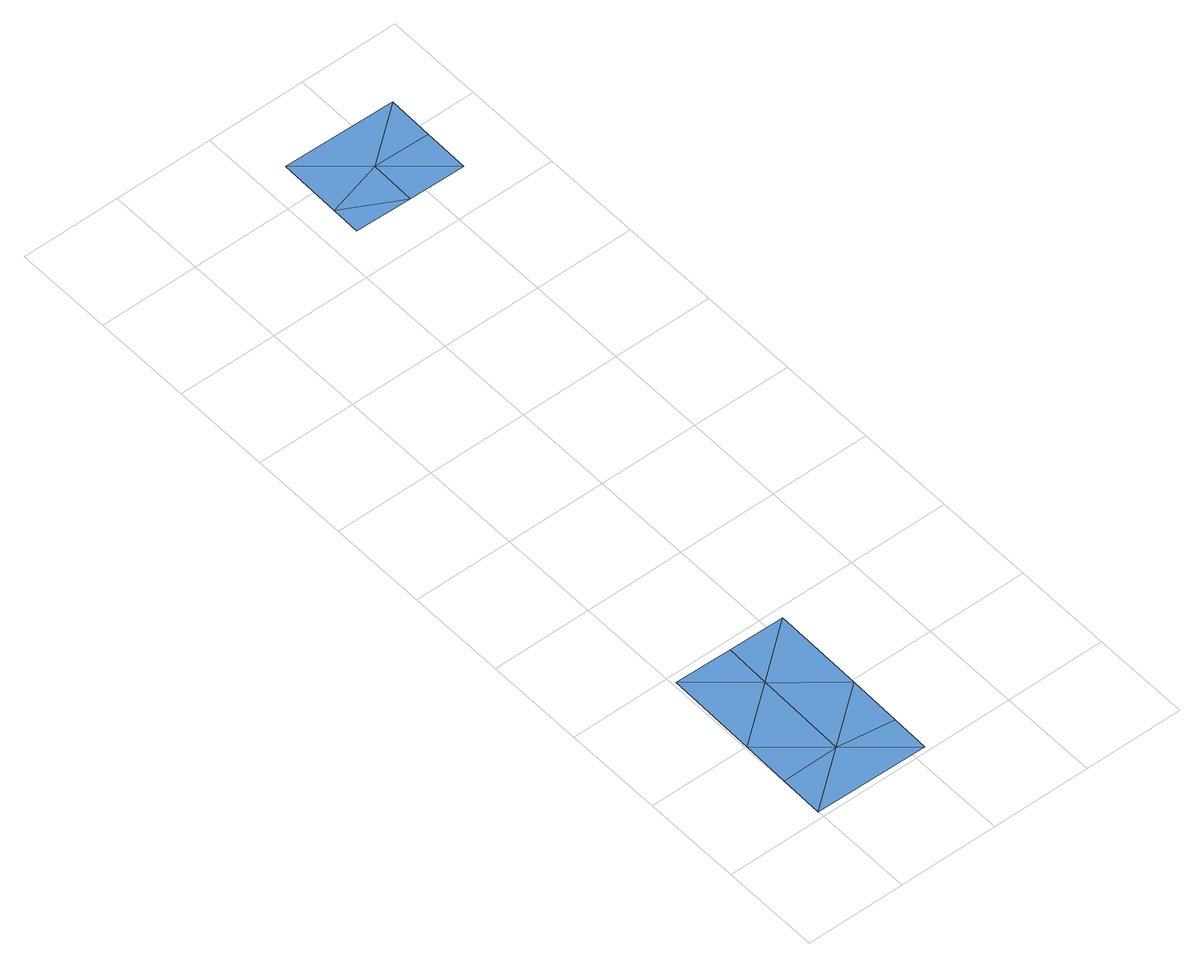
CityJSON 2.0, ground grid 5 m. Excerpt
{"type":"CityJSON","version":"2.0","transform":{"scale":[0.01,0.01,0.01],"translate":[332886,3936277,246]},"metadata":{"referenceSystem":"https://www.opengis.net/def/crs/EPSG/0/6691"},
"CityObjects":{
"waterbody1":{"type":"WaterBody","attributes":{"name":"1","class":"1140","function":"1","WaterBodyRiverFloodingRiskAttribute.description":"1","WaterBodyRiverFloodingRiskAttribute.rankOrg":"2","WaterBodyRiverFloodingRiskAttribute.adminType":"2","WaterBodyRiverFloodingRiskAttribute.scale":"L2"},"geometry":[{"type":"MultiSurface","lod":"1","boundaries":[[[0,1,2]],[[3,1,0]],[[4,3,0]],[[1,5,2]],[[2,6,7]],[[8,9,0]],[[7,8,2]],[[4,0,9]],[[0,2,8]],[[2,10,6]],[[10,2,5]]]}]},
"waterbody2":{"type":"WaterBody","attributes":{"name":"1","class":"1140","function":"1","WaterBodyRiverFloodingRiskAttribute.description":"1","WaterBodyRiverFloodingRiskAttribute.rankOrg":"1","WaterBodyRiverFloodingRiskAttribute.adminType":"2","WaterBodyRiverFloodingRiskAttribute.scale":"L2"},"geometry":[{"type":"MultiSurface","lod":"1","boundaries":[[[11,12,13]],[[14,15,12]],[[16,13,12]],[[12,11,17]],[[17,14,12]],[[11,18,17]],[[15,16,12]]]}]}
},
"vertices":[
[298,723,48],[10,497,48],[289,260,47],[19,959,48],[305,954,48],[6,256,47],[568,24,47],[572,218,47],[577,486,47],[585,948,48],[1,35,47],
[640,3869,48],[925,3947,48],[646,4184,48],[1204,3711,48],[1208,3942,48],[1212,4173,48],[920,3716,48],[637,3722,48]
]}
